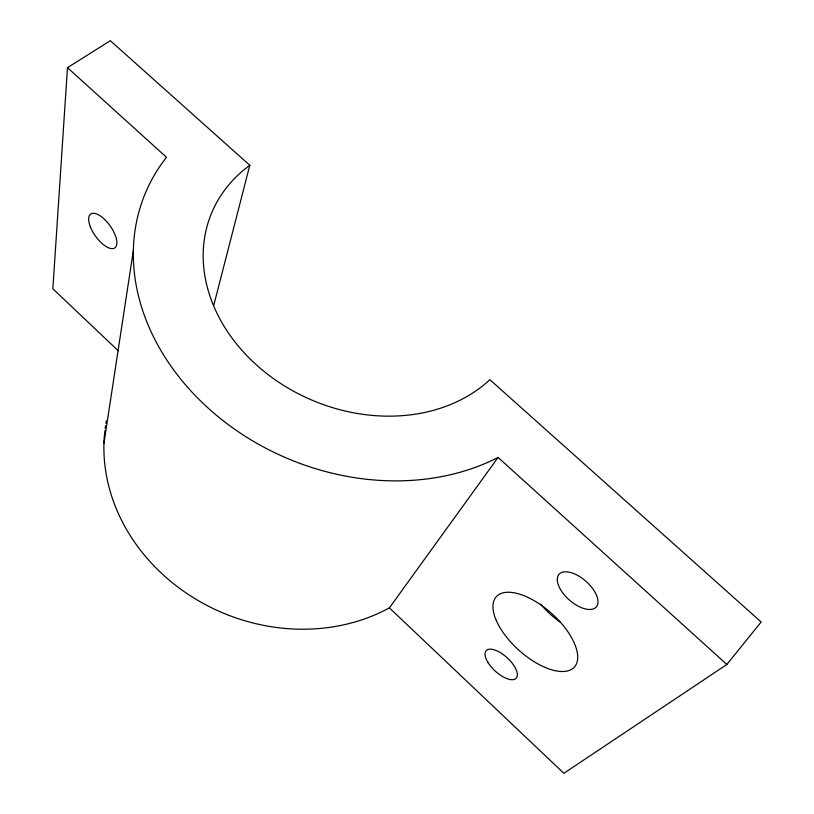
<?xml version="1.0" encoding="UTF-8"?>
<svg xmlns="http://www.w3.org/2000/svg" width="814" height="814" viewBox="0 0 814 814"><rect width="100%" height="100%" fill="white"/><g stroke="black" fill="none" stroke-linecap="round" stroke-linejoin="round"><path stroke-width="1.22" d="M104.864 430.718A185.053 162.23 22.9 0 0 193.193 597.568A185.053 162.23 22.9 0 0 389.387 607.875L563.868 773.3L726.841 664.478L761.151 621.998L489.845 379.67A165.476 133.638 23.1 0 1 257.082 365.496A165.476 133.638 23.1 0 1 249.806 165.283L110.338 40.7L67.481 67.674L52.849 288.777L118.284 350.814M103.958 443.182L133.364 250.458M213.848 305.006L249.806 165.283M389.387 607.875L498.097 457.437L726.841 664.478M67.481 67.674L166.494 157.285A233.994 189.286 23.1 0 0 208.231 408.15A233.994 189.286 23.1 0 0 498.097 457.437M105.179 428.235A185.053 162.23 22.9 0 1 105.525 425.763M105.922 423.29A185.053 162.23 22.9 0 1 106.359 420.838M559.991 621.967A51.628 25.753 41.5 0 1 540.689 604.202M90.313 226.709A20.798 8.944 54.4 0 0 114.764 247.955A20.798 8.944 54.4 0 0 103.256 218.193A20.798 8.944 54.4 0 0 90.313 226.709M496.245 620.37A52.564 24.623 42 0 0 569.078 670.492A52.564 24.623 42 0 0 540.649 604.771A52.564 24.623 42 0 0 496.245 620.37M560.52 589.529A24.776 12.505 41.3 0 0 595.756 607.478A24.776 12.505 41.3 0 0 576.638 574.888A24.776 12.505 41.3 0 0 560.52 589.529M488.095 662.657A20.35 8.944 42.6 0 0 515.954 678.438A20.35 8.944 42.6 0 0 499.582 652.187A20.35 8.944 42.6 0 0 488.095 662.657"/></g></svg>
